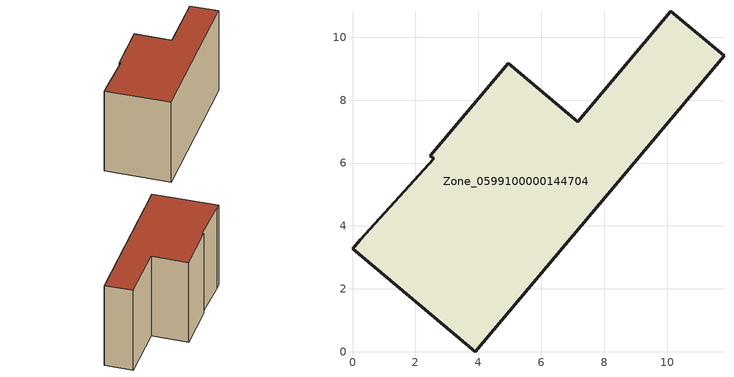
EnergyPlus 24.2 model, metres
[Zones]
Zone_0599100000144704
 floor ground (C_G): 2.48,6.23 4.95,9.17 7.16,7.31 10.11,10.83 11.81,9.41 3.91,0 0,3.28 0.24,3.57 2.58,6.14 z0
 wall outside (C_F): 11.81,9.41 10.11,10.83 7.16,7.31 4.95,9.17 2.48,6.23 2.58,6.14 0.24,3.57 0,3.28 3.91,0 11.81,9.41 z0:7.07
 roof outside (C_R): 4.95,9.17 2.48,6.23 2.58,6.14 0.24,3.57 0,3.28 3.91,0 11.81,9.41 10.11,10.83 7.16,7.31 z7.07
[BUILDING]
Pand.0599100000144704: North Axis=0; Terrain=City; Loads Convergence Tolerance Value=0.04; Temperature Convergence Tolerance Value=0.4; Solar Distribution=FullExterior; Maximum Number of Warmup Days=25; Minimum Number of Warmup Days=1
[Site:Location]
Rotterdam.The.Hague.AP_ZH_NLD Design_Conditions: Latitude=51.96; Longitude=4.45; Time Zone=1; Elevation=-4.5
[SITE:GROUNDTEMPERATURE:BUILDINGSURFACE]
18, 18, 18, 18, 18, 18, 18, 18, 18, 18, 18, 18
[MATERIAL] Thermal Absorptance=0.9; Solar Absorptance=0.7; Visible Absorptance=0.7
Name | Roughness | Thickness | Conductivity | Density | Specific Heat
G.TC.1946 | MediumSmooth | 0.15 | 1 | 540 | 1210
F.TC.1946 | Rough | 0.3 | 0.857143 | 1920 | 840
R.TC.1946 | MediumRough | 0.2 | 0.909091 | 1500 | 1000
[CONSTRUCTION]
C_G: G.TC.1946
C_F: F.TC.1946
C_R: R.TC.1946
[ZONE]
Zone_0599100000144704: Type=1; Multiplier=1; Ceiling Height=Autocalculate; Volume=Autocalculate; Floor Area=autocalculate; Part of Total Floor Area=Yes
[ZONEINFILTRATION:DESIGNFLOWRATE]
Infil_Zone_0599100000144704: Zone or ZoneList or Space or SpaceList=Zone_0599100000144704; Schedule=AlwaysOn; Design Flow Rate Calculation Method=Flow/Area; Flow Rate per Floor Area=0.003; Constant Term Coefficient=1; Temperature Term Coefficient=0; Velocity Term Coefficient=0; Velocity Squared Term Coefficient=0
[HVACTEMPLATE:ZONE:IDEALLOADSAIRSYSTEM]
Zone_0599100000144704: Maximum Heating Supply Air Temperature=50; Minimum Cooling Supply Air Temperature=13; Maximum Heating Supply Air Humidity Ratio=0.0156; Minimum Cooling Supply Air Humidity Ratio=0.0077; Heating Limit=NoLimit; Cooling Limit=NoLimit; Dehumidification Control Type=ConstantSensibleHeatRatio; Cooling Sensible Heat Ratio=0.7; Dehumidification Setpoint=60; Humidification Control Type=None; Humidification Setpoint=30; Outdoor Air Method=None; Outdoor Air Flow Rate per Person=0.00944; Outdoor Air Flow Rate per Zone Floor Area=0; Outdoor Air Flow Rate per Zone=0; Demand Controlled Ventilation Type=None; Outdoor Air Economizer Type=NoEconomizer; Heat Recovery Type=None; Sensible Heat Recovery Effectiveness=0.7; Latent Heat Recovery Effectiveness=0.65
[ZONECONTROL:THERMOSTAT]
ThermostatControl_Zone_0599100000144704: Zone or ZoneList=Zone_0599100000144704; Control Type Schedule=DualSetpointControlType; Control 1=Thermostat_Zone_0599100000144704; Temperature Difference Between Cutout And Setpoint=0
[THERMOSTATSETPOINT:DUALSETPOINT]
Thermostat_Zone_0599100000144704: Heating Setpoint Temperature Schedule=HeatingSetpoint_Zone_0599100000144704; Cooling Setpoint Temperature Schedule=CoolingSetpoint_Zone_0599100000144704
[SCHEDULE:COMPACT]
HeatingSetpoint_Zone_0599100000144704: Through: 12/31, For: AllDays, Until: 24:00, 21
CoolingSetpoint_Zone_0599100000144704: Through: 12/31, For: AllDays, Until: 24:00, 24
DualSetpointControlType: Through: 12/31, For: AllDays, Until: 24:00, 4
AlwaysOn: Through: 12/31, For: AllDays, Until: 24:00, 1
